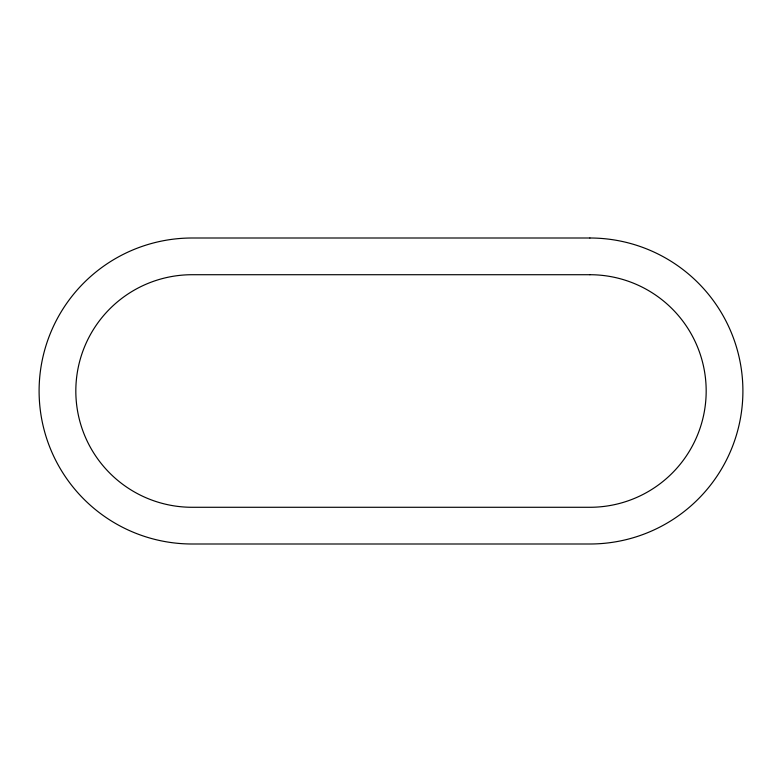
<?xml version="1.0" encoding="UTF-8"?>
<svg xmlns="http://www.w3.org/2000/svg" width="782" height="782" viewBox="0 0 782 782"><rect width="100%" height="100%" fill="white"/><g stroke="black" fill="none" stroke-linecap="round" stroke-linejoin="round"><path stroke-width="1.17" d="M589.902 238.002L192.098 238.002A152.998 152.998 0 0 0 39.1 391A152.998 152.998 0 0 0 192.098 543.998L589.902 543.998A152.998 152.998 0 0 0 742.9 391A152.998 152.998 0 0 0 589.902 238.002M589.902 274.717L192.098 274.717A116.283 116.283 0 0 0 75.825 391A116.283 116.283 0 0 0 192.098 507.283L589.902 507.283A116.283 116.283 0 0 0 706.175 391A116.283 116.283 0 0 0 589.902 274.717"/></g></svg>
